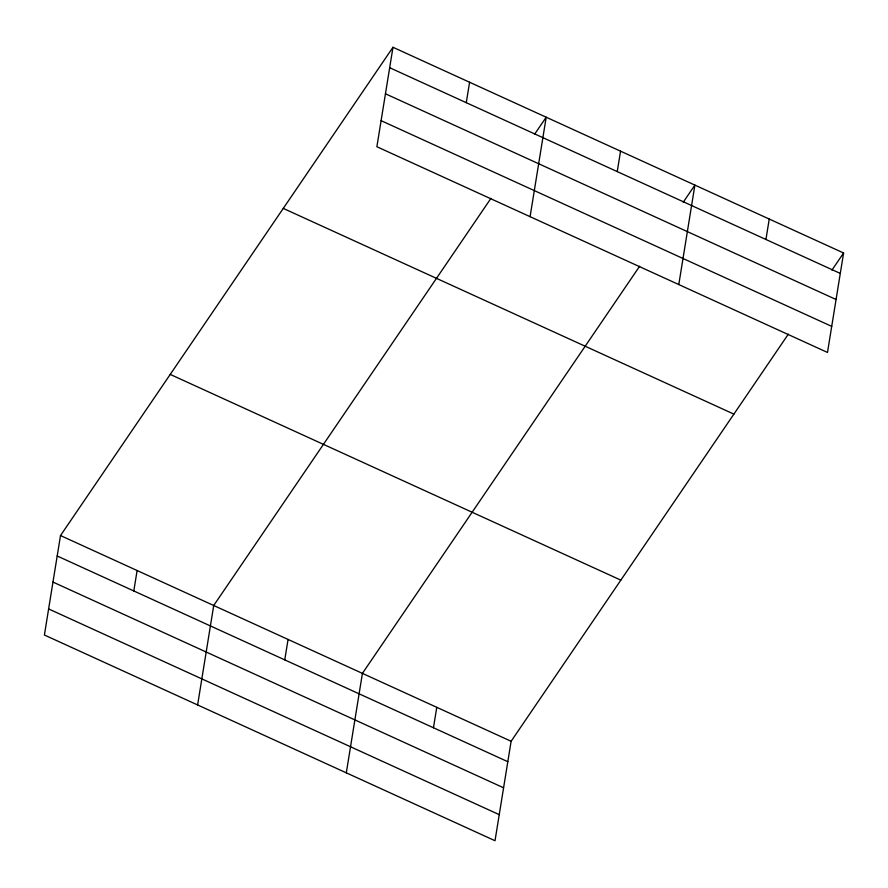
<?xml version="1.0" encoding="UTF-8"?>
<svg xmlns="http://www.w3.org/2000/svg" width="888" height="888" viewBox="0 0 888 888"><rect width="100%" height="100%" fill="white"/><g stroke="black" fill="none" stroke-linecap="round" stroke-linejoin="round"><path stroke-width="1.33" d="M392.984 47.275L376.878 146.731L827.494 352.447L843.6 252.991L392.984 47.275L60.506 535.553L44.4 635.009L495.016 840.725L511.122 741.269L788.355 334.121M133.799 590.964L137.118 570.518M197.613 704.961L213.719 605.494L490.953 198.346M284.759 659.884L288.067 639.438M346.309 772.849L362.415 673.382L639.649 266.233M466.278 102.686L469.597 82.24M433.455 727.76L436.774 707.325M530.092 216.672L546.198 117.216L534.521 134.354M617.238 171.595L620.546 151.16M678.787 284.56L694.893 185.104L683.227 202.242M765.933 239.483L769.252 219.047M831.923 270.13L843.6 252.991M389.677 67.71L840.292 273.426M385.459 93.784L836.063 299.5M381.107 120.657L831.712 326.373M283.272 208.403L733.888 414.119M170.23 374.414L620.834 580.13M60.506 535.553L511.122 741.269M57.198 555.988L507.814 761.704M52.98 582.073L503.585 787.789M48.629 608.935L499.234 814.651"/></g></svg>
